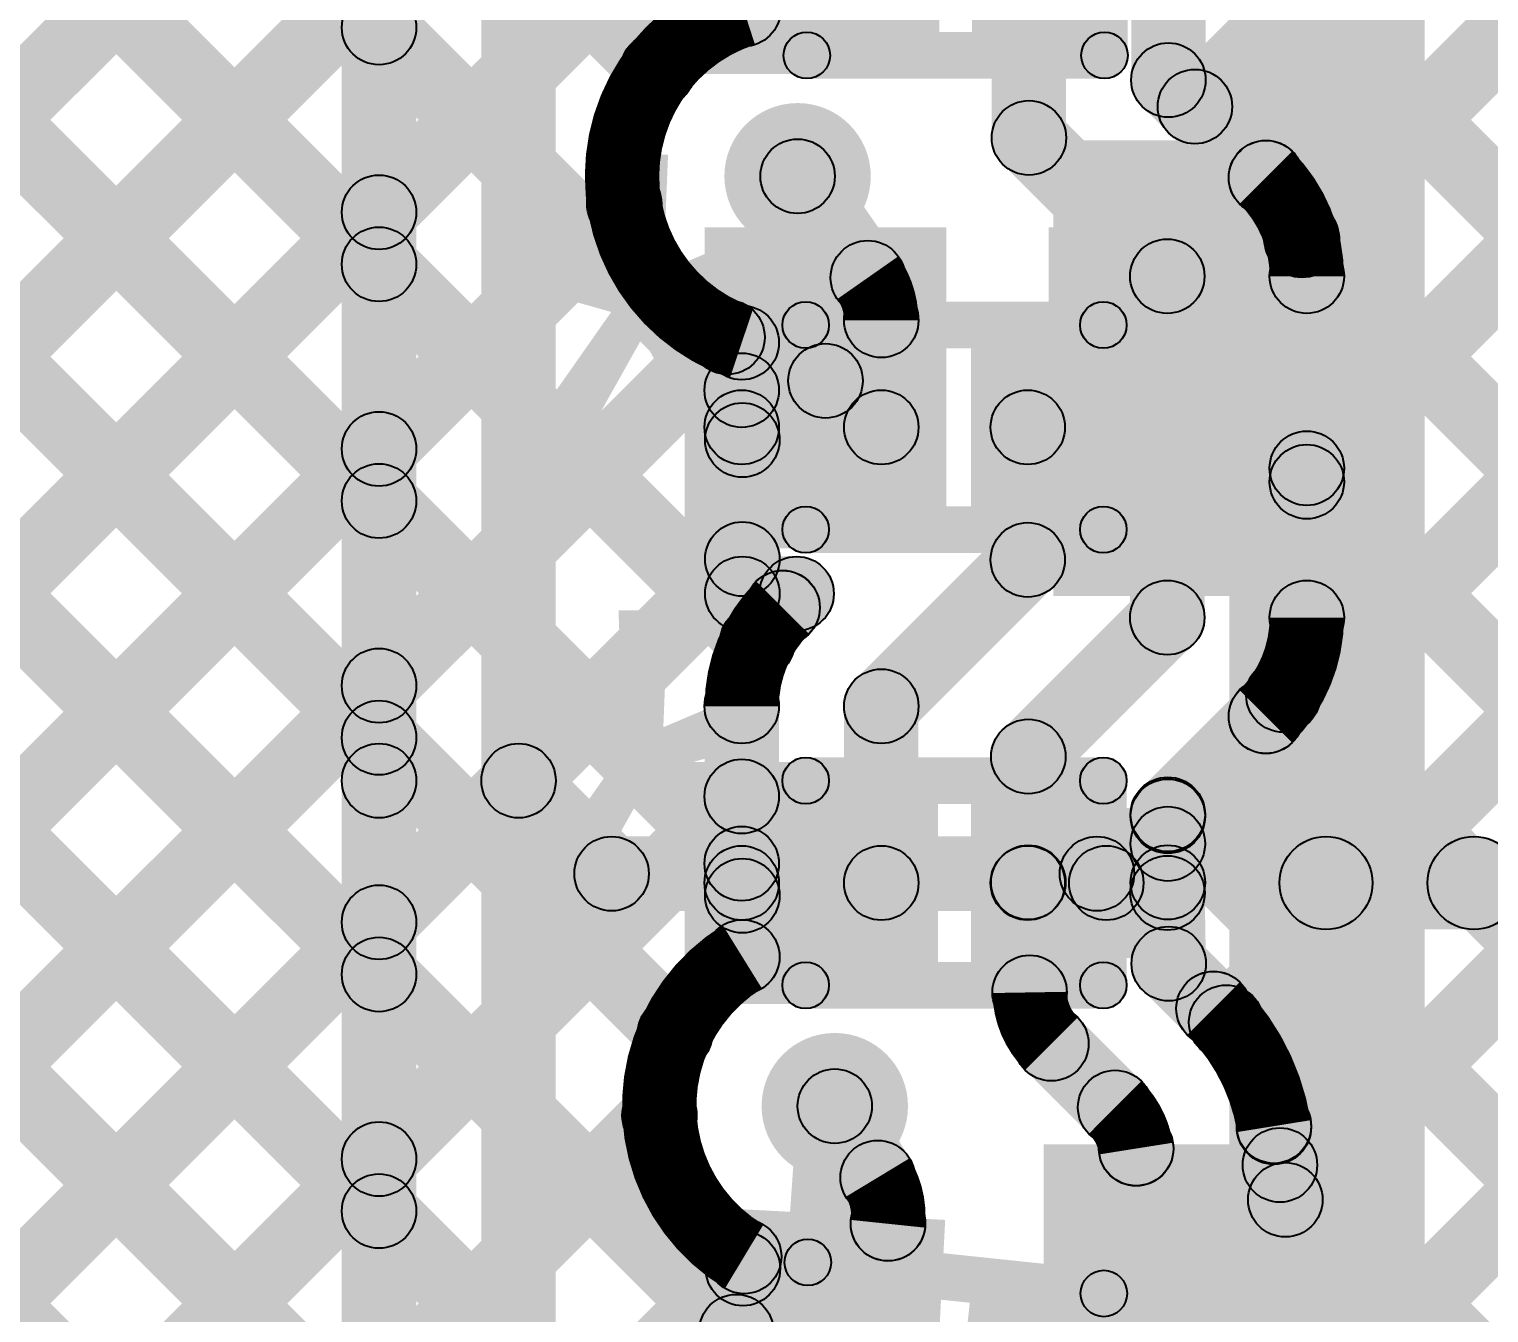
# Model space of a CAD drawing. Header units: millimetres. Extents: x 2.72 to 4.82, y 2.46 to 3.29.
# Drawn here: x 3.8854 to 4.0423, y 2.8628 to 3.0008 of the extents above; entities that cross this region are included whole.
import ezdxf

# ---------------------------------------------------------------- set-up
doc = ezdxf.new("R2010")
doc.units = ezdxf.units.MM
doc.header["$MEASUREMENT"] = 0
for name, color, linetype in [('BottomLayer', 5, 'Continuous'), ('BottomPaste', 16, 'Continuous'), ('BottomSolder', 6, 'Continuous'), ('TopLayer', 1, 'Continuous'), ('TopOverlay', 2, 'Continuous'), ('TopPaste', 8, 'Continuous'), ('TopSolder', 216, 'Continuous'), ('ViaHoleLayer', 16, 'Continuous')]:
    doc.layers.add(name, color=color, linetype=linetype)

# ---------------------------------------------------------------- blocks, each defined once
blk = doc.blocks.new('CAP_0201_B_14')
at = {"layer": 'BottomLayer'}
for points in [[(-0.01772, 0.00591), (-0.00591, 0.00591), (-0.00591, -0.00591), (-0.01772, -0.00591)], [(0.00591, 0.00591), (0.01772, 0.00591), (0.01772, -0.00591), (0.00591, -0.00591)]]:
    blk.add_hatch(color=5, dxfattribs=at).paths.add_polyline_path(points)
at = {"layer": 'BottomPaste'}
for points in [[(-0.01772, 0.00591), (-0.00591, 0.00591), (-0.00591, -0.00591), (-0.01772, -0.00591)], [(0.00591, 0.00591), (0.01772, 0.00591), (0.01772, -0.00591), (0.00591, -0.00591)]]:
    blk.add_hatch(color=16, dxfattribs=at).paths.add_polyline_path(points)
at = {"layer": 'BottomSolder'}
for points in [[(-0.01988, 0.00807), (-0.00374, 0.00807), (-0.00374, -0.00807), (-0.01988, -0.00807)], [(0.00374, 0.00807), (0.01988, 0.00807), (0.01988, -0.00807), (0.00374, -0.00807)]]:
    blk.add_hatch(color=6, dxfattribs=at).paths.add_polyline_path(points)
blk = doc.blocks.new('R__0402_B_50')
at = {"layer": 'BottomLayer'}
for points in [[(-0.0095, 0.0125), (-0.0095, -0.0125), (-0.0275, -0.0125), (-0.0275, 0.0125)], [(0.0275, 0.0125), (0.0275, -0.0125), (0.0095, -0.0125), (0.0095, 0.0125)]]:
    blk.add_hatch(color=5, dxfattribs=at).paths.add_polyline_path(points)
at = {"layer": 'BottomPaste'}
for points in [[(-0.0095, 0.0125), (-0.0095, -0.0125), (-0.0275, -0.0125), (-0.0275, 0.0125)], [(0.0275, 0.0125), (0.0275, -0.0125), (0.0095, -0.0125), (0.0095, 0.0125)]]:
    blk.add_hatch(color=16, dxfattribs=at).paths.add_polyline_path(points)
at = {"layer": 'BottomSolder'}
for points in [[(-0.0055, 0.0165), (-0.0055, -0.0165), (-0.0315, -0.0165), (-0.0315, 0.0165)], [(0.0315, 0.0165), (0.0315, -0.0165), (0.0055, -0.0165), (0.0055, 0.0165)]]:
    blk.add_hatch(color=6, dxfattribs=at).paths.add_polyline_path(points)
blk = doc.blocks.new('R__0402_B_51')
at = {"layer": 'BottomLayer'}
for points in [[(-0.0095, 0.0125), (-0.0095, -0.0125), (-0.0275, -0.0125), (-0.0275, 0.0125)], [(0.0275, 0.0125), (0.0275, -0.0125), (0.0095, -0.0125), (0.0095, 0.0125)]]:
    blk.add_hatch(color=5, dxfattribs=at).paths.add_polyline_path(points)
at = {"layer": 'BottomPaste'}
for points in [[(-0.0095, 0.0125), (-0.0095, -0.0125), (-0.0275, -0.0125), (-0.0275, 0.0125)], [(0.0275, 0.0125), (0.0275, -0.0125), (0.0095, -0.0125), (0.0095, 0.0125)]]:
    blk.add_hatch(color=16, dxfattribs=at).paths.add_polyline_path(points)
at = {"layer": 'BottomSolder'}
for points in [[(-0.0055, 0.0165), (-0.0055, -0.0165), (-0.0315, -0.0165), (-0.0315, 0.0165)], [(0.0315, 0.0165), (0.0315, -0.0165), (0.0055, -0.0165), (0.0055, 0.0165)]]:
    blk.add_hatch(color=6, dxfattribs=at).paths.add_polyline_path(points)
blk = doc.blocks.new('LED_0201_98')
at = {"layer": 'TopLayer'}
for points in [[(-0.01181, 0.00689), (-0.00394, 0.00689), (-0.00394, -0.00689), (-0.01181, -0.00689)], [(0.00394, 0.00689), (0.01181, 0.00689), (0.01181, -0.00689), (0.00394, -0.00689)]]:
    blk.add_hatch(color=1, dxfattribs=at).paths.add_polyline_path(points)
at = {"layer": 'TopOverlay'}
h = blk.add_hatch(color=2, dxfattribs=at)
edge = h.paths.add_edge_path()
edge.add_arc((-0.016, 0.011), 0.0025, 0, 360)
h = blk.add_hatch(color=2, dxfattribs=at)
edge = h.paths.add_edge_path()
edge.add_arc((-0.016, 0.011), 0.0025, 0, 360)
for points in [[(0.016, 0.0135), (0.016, 0.0085), (-0.016, 0.0085), (-0.016, 0.0135)], [(0.016, -0.013), (0.029, -0.013), (0.029, 0.013), (0.016, 0.013)], [(-0.0185, 0.011), (-0.0135, 0.011), (-0.0135, -0.011), (-0.0185, -0.011)], [(0.013, -0.011), (0.017, -0.011), (0.017, 0.011), (0.013, 0.011)], [(0.016, -0.0085), (0.016, -0.0135), (-0.016, -0.0135), (-0.016, -0.0085)]]:
    blk.add_hatch(color=2, dxfattribs=at).paths.add_polyline_path(points)
h = blk.add_hatch(color=2, dxfattribs=at)
edge = h.paths.add_edge_path()
edge.add_arc((0.016, 0.011), 0.0025, 0, 360)
h = blk.add_hatch(color=2, dxfattribs=at)
edge = h.paths.add_edge_path()
edge.add_arc((-0.016, -0.011), 0.0025, 0, 360)
h = blk.add_hatch(color=2, dxfattribs=at)
edge = h.paths.add_edge_path()
edge.add_arc((-0.016, -0.011), 0.0025, 0, 360)
h = blk.add_hatch(color=2, dxfattribs=at)
edge = h.paths.add_edge_path()
edge.add_arc((0.016, -0.011), 0.0025, 0, 360)
at = {"layer": 'TopPaste'}
for points in [[(-0.01181, 0.00689), (-0.00394, 0.00689), (-0.00394, -0.00689), (-0.01181, -0.00689)], [(0.00394, 0.00689), (0.01181, 0.00689), (0.01181, -0.00689), (0.00394, -0.00689)]]:
    blk.add_hatch(color=8, dxfattribs=at).paths.add_polyline_path(points)
at = {"layer": 'TopSolder'}
for points in [[(-0.01398, 0.00906), (-0.00177, 0.00906), (-0.00177, -0.00906), (-0.01398, -0.00906)], [(0.00177, 0.00906), (0.01398, 0.00906), (0.01398, -0.00906), (0.00177, -0.00906)]]:
    blk.add_hatch(color=216, dxfattribs=at).paths.add_polyline_path(points)
at = {"layer": 'TopOverlay'}
for centre in [(-0.016, 0.011), (-0.016, 0.011), (0.016, 0.011), (-0.016, -0.011), (-0.016, -0.011), (0.016, -0.011)]:
    blk.add_circle(centre, 0.0025, dxfattribs=at)
blk = doc.blocks.new('LED_0201_99')
at = {"layer": 'TopLayer'}
for points in [[(-0.01181, 0.00689), (-0.00394, 0.00689), (-0.00394, -0.00689), (-0.01181, -0.00689)], [(0.00394, 0.00689), (0.01181, 0.00689), (0.01181, -0.00689), (0.00394, -0.00689)]]:
    blk.add_hatch(color=1, dxfattribs=at).paths.add_polyline_path(points)
at = {"layer": 'TopOverlay'}
h = blk.add_hatch(color=2, dxfattribs=at)
edge = h.paths.add_edge_path()
edge.add_arc((-0.016, 0.011), 0.0025, 0, 360)
h = blk.add_hatch(color=2, dxfattribs=at)
edge = h.paths.add_edge_path()
edge.add_arc((-0.016, 0.011), 0.0025, 0, 360)
for points in [[(0.016, 0.0135), (0.016, 0.0085), (-0.016, 0.0085), (-0.016, 0.0135)], [(0.016, -0.013), (0.029, -0.013), (0.029, 0.013), (0.016, 0.013)], [(-0.0185, 0.011), (-0.0135, 0.011), (-0.0135, -0.011), (-0.0185, -0.011)], [(0.013, -0.011), (0.017, -0.011), (0.017, 0.011), (0.013, 0.011)], [(0.016, -0.0085), (0.016, -0.0135), (-0.016, -0.0135), (-0.016, -0.0085)]]:
    blk.add_hatch(color=2, dxfattribs=at).paths.add_polyline_path(points)
h = blk.add_hatch(color=2, dxfattribs=at)
edge = h.paths.add_edge_path()
edge.add_arc((0.016, 0.011), 0.0025, 0, 360)
h = blk.add_hatch(color=2, dxfattribs=at)
edge = h.paths.add_edge_path()
edge.add_arc((-0.016, -0.011), 0.0025, 0, 360)
h = blk.add_hatch(color=2, dxfattribs=at)
edge = h.paths.add_edge_path()
edge.add_arc((-0.016, -0.011), 0.0025, 0, 360)
h = blk.add_hatch(color=2, dxfattribs=at)
edge = h.paths.add_edge_path()
edge.add_arc((0.016, -0.011), 0.0025, 0, 360)
at = {"layer": 'TopPaste'}
for points in [[(-0.01181, 0.00689), (-0.00394, 0.00689), (-0.00394, -0.00689), (-0.01181, -0.00689)], [(0.00394, 0.00689), (0.01181, 0.00689), (0.01181, -0.00689), (0.00394, -0.00689)]]:
    blk.add_hatch(color=8, dxfattribs=at).paths.add_polyline_path(points)
at = {"layer": 'TopSolder'}
for points in [[(-0.01398, 0.00906), (-0.00177, 0.00906), (-0.00177, -0.00906), (-0.01398, -0.00906)], [(0.00177, 0.00906), (0.01398, 0.00906), (0.01398, -0.00906), (0.00177, -0.00906)]]:
    blk.add_hatch(color=216, dxfattribs=at).paths.add_polyline_path(points)
at = {"layer": 'TopOverlay'}
for centre in [(-0.016, 0.011), (-0.016, 0.011), (0.016, 0.011), (-0.016, -0.011), (-0.016, -0.011), (0.016, -0.011)]:
    blk.add_circle(centre, 0.0025, dxfattribs=at)
blk = doc.blocks.new('LED_0201_100')
at = {"layer": 'TopLayer'}
for points in [[(-0.01181, 0.00689), (-0.00394, 0.00689), (-0.00394, -0.00689), (-0.01181, -0.00689)], [(0.00394, 0.00689), (0.01181, 0.00689), (0.01181, -0.00689), (0.00394, -0.00689)]]:
    blk.add_hatch(color=1, dxfattribs=at).paths.add_polyline_path(points)
at = {"layer": 'TopOverlay'}
h = blk.add_hatch(color=2, dxfattribs=at)
edge = h.paths.add_edge_path()
edge.add_arc((-0.016, 0.011), 0.0025, 0, 360)
h = blk.add_hatch(color=2, dxfattribs=at)
edge = h.paths.add_edge_path()
edge.add_arc((-0.016, 0.011), 0.0025, 0, 360)
for points in [[(0.016, 0.0135), (0.016, 0.0085), (-0.016, 0.0085), (-0.016, 0.0135)], [(0.016, -0.013), (0.029, -0.013), (0.029, 0.013), (0.016, 0.013)], [(-0.0185, 0.011), (-0.0135, 0.011), (-0.0135, -0.011), (-0.0185, -0.011)], [(0.013, -0.011), (0.017, -0.011), (0.017, 0.011), (0.013, 0.011)], [(0.016, -0.0085), (0.016, -0.0135), (-0.016, -0.0135), (-0.016, -0.0085)]]:
    blk.add_hatch(color=2, dxfattribs=at).paths.add_polyline_path(points)
h = blk.add_hatch(color=2, dxfattribs=at)
edge = h.paths.add_edge_path()
edge.add_arc((0.016, 0.011), 0.0025, 0, 360)
h = blk.add_hatch(color=2, dxfattribs=at)
edge = h.paths.add_edge_path()
edge.add_arc((-0.016, -0.011), 0.0025, 0, 360)
h = blk.add_hatch(color=2, dxfattribs=at)
edge = h.paths.add_edge_path()
edge.add_arc((-0.016, -0.011), 0.0025, 0, 360)
h = blk.add_hatch(color=2, dxfattribs=at)
edge = h.paths.add_edge_path()
edge.add_arc((0.016, -0.011), 0.0025, 0, 360)
at = {"layer": 'TopPaste'}
for points in [[(-0.01181, 0.00689), (-0.00394, 0.00689), (-0.00394, -0.00689), (-0.01181, -0.00689)], [(0.00394, 0.00689), (0.01181, 0.00689), (0.01181, -0.00689), (0.00394, -0.00689)]]:
    blk.add_hatch(color=8, dxfattribs=at).paths.add_polyline_path(points)
at = {"layer": 'TopSolder'}
for points in [[(-0.01398, 0.00906), (-0.00177, 0.00906), (-0.00177, -0.00906), (-0.01398, -0.00906)], [(0.00177, 0.00906), (0.01398, 0.00906), (0.01398, -0.00906), (0.00177, -0.00906)]]:
    blk.add_hatch(color=216, dxfattribs=at).paths.add_polyline_path(points)
at = {"layer": 'TopOverlay'}
for centre in [(-0.016, 0.011), (-0.016, 0.011), (0.016, 0.011), (-0.016, -0.011), (-0.016, -0.011), (0.016, -0.011)]:
    blk.add_circle(centre, 0.0025, dxfattribs=at)
blk = doc.blocks.new('LED_0201_101')
at = {"layer": 'TopLayer'}
for points in [[(-0.01181, 0.00689), (-0.00394, 0.00689), (-0.00394, -0.00689), (-0.01181, -0.00689)], [(0.00394, 0.00689), (0.01181, 0.00689), (0.01181, -0.00689), (0.00394, -0.00689)]]:
    blk.add_hatch(color=1, dxfattribs=at).paths.add_polyline_path(points)
at = {"layer": 'TopOverlay'}
h = blk.add_hatch(color=2, dxfattribs=at)
edge = h.paths.add_edge_path()
edge.add_arc((-0.016, 0.011), 0.0025, 0, 360)
h = blk.add_hatch(color=2, dxfattribs=at)
edge = h.paths.add_edge_path()
edge.add_arc((-0.016, 0.011), 0.0025, 0, 360)
for points in [[(0.016, 0.0135), (0.016, 0.0085), (-0.016, 0.0085), (-0.016, 0.0135)], [(0.016, -0.013), (0.029, -0.013), (0.029, 0.013), (0.016, 0.013)], [(-0.0185, 0.011), (-0.0135, 0.011), (-0.0135, -0.011), (-0.0185, -0.011)], [(0.013, -0.011), (0.017, -0.011), (0.017, 0.011), (0.013, 0.011)], [(0.016, -0.0085), (0.016, -0.0135), (-0.016, -0.0135), (-0.016, -0.0085)]]:
    blk.add_hatch(color=2, dxfattribs=at).paths.add_polyline_path(points)
h = blk.add_hatch(color=2, dxfattribs=at)
edge = h.paths.add_edge_path()
edge.add_arc((0.016, 0.011), 0.0025, 0, 360)
h = blk.add_hatch(color=2, dxfattribs=at)
edge = h.paths.add_edge_path()
edge.add_arc((-0.016, -0.011), 0.0025, 0, 360)
h = blk.add_hatch(color=2, dxfattribs=at)
edge = h.paths.add_edge_path()
edge.add_arc((-0.016, -0.011), 0.0025, 0, 360)
h = blk.add_hatch(color=2, dxfattribs=at)
edge = h.paths.add_edge_path()
edge.add_arc((0.016, -0.011), 0.0025, 0, 360)
at = {"layer": 'TopPaste'}
for points in [[(-0.01181, 0.00689), (-0.00394, 0.00689), (-0.00394, -0.00689), (-0.01181, -0.00689)], [(0.00394, 0.00689), (0.01181, 0.00689), (0.01181, -0.00689), (0.00394, -0.00689)]]:
    blk.add_hatch(color=8, dxfattribs=at).paths.add_polyline_path(points)
at = {"layer": 'TopSolder'}
for points in [[(-0.01398, 0.00906), (-0.00177, 0.00906), (-0.00177, -0.00906), (-0.01398, -0.00906)], [(0.00177, 0.00906), (0.01398, 0.00906), (0.01398, -0.00906), (0.00177, -0.00906)]]:
    blk.add_hatch(color=216, dxfattribs=at).paths.add_polyline_path(points)
at = {"layer": 'TopOverlay'}
for centre in [(-0.016, 0.011), (-0.016, 0.011), (0.016, 0.011), (-0.016, -0.011), (-0.016, -0.011), (0.016, -0.011)]:
    blk.add_circle(centre, 0.0025, dxfattribs=at)

msp = doc.modelspace()

# ---------------------------------------------------------------- hatches: boundary and pattern name
at = {"layer": 'BottomLayer'}
for points in [[(3.56785, 3.17229), (3.57351, 3.17795), (3.92589, 2.82557), (3.92023, 2.81991)], [(3.59331, 3.17229), (3.59896, 3.17795), (3.92583, 2.85108), (3.92017, 2.84542)], [(3.61876, 3.17229), (3.62442, 3.17795), (3.92583, 2.87654), (3.92017, 2.87088)], [(3.64422, 3.17229), (3.64987, 3.17795), (3.92583, 2.90199), (3.92017, 2.89634)], [(3.66967, 3.17229), (3.67533, 3.17795), (3.92583, 2.92745), (3.92017, 2.92179)], [(3.69513, 3.17229), (3.70079, 3.17795), (3.92583, 2.9529), (3.92017, 2.94725)], [(3.72058, 3.17229), (3.72624, 3.17795), (3.92583, 2.97836), (3.92017, 2.9727)], [(3.74604, 3.17229), (3.7517, 3.17795), (3.92583, 3.00382), (3.92017, 2.99816)], [(4.01443, 2.83191), (4.03543, 2.83191), (4.03543, 3.13), (4.01443, 3.13)], [(3.7083, 2.81169), (3.70264, 2.81735), (3.92017, 3.03487), (3.92583, 3.02922)], [(3.927, 2.92), (3.919, 2.92), (3.919, 3.01369), (3.927, 3.01369)], [(3.942, 2.92), (3.934, 2.92), (3.934, 3.01369), (3.942, 3.01369)], [(3.7277, 2.80563), (3.72204, 2.81129), (3.92017, 3.00942), (3.92583, 3.00376)], [(3.9955, 2.93987), (4.0275, 2.93987), (4.0275, 2.98887), (3.9955, 2.98887)], [(3.96404, 2.98446), (3.97196, 2.98554), (3.97496, 2.96354), (3.96704, 2.96246)], [(3.75744, 2.80992), (3.75178, 2.81557), (3.92017, 2.98396), (3.92583, 2.97831)], [(3.78499, 2.81201), (3.77934, 2.81767), (3.92017, 2.95851), (3.92583, 2.95285)], [(3.8015, 2.80306), (3.79584, 2.80872), (3.92017, 2.93305), (3.92583, 2.92739)], [(3.93517, 2.91717), (3.94083, 2.92283), (3.95083, 2.91283), (3.94517, 2.90717)], [(3.927, 2.82407), (3.919, 2.82407), (3.919, 2.92), (3.927, 2.92)], [(3.942, 2.82407), (3.934, 2.82407), (3.934, 2.92), (3.942, 2.92)], [(3.948, 2.906), (3.948, 2.914), (4.00019, 2.914), (4.00019, 2.906)], [(3.99736, 2.90717), (4.00302, 2.91283), (4.00402, 2.91183), (3.99836, 2.90617)], [(4.02481, 2.904), (4.02481, 2.914), (4.04072, 2.914), (4.04072, 2.904)], [(3.80222, 2.77833), (3.79656, 2.78399), (3.92017, 2.9076), (3.92583, 2.90194)], [(3.97402, 2.85669), (3.96604, 2.85725), (3.96801, 2.88528), (3.97599, 2.88472)], [(3.73791, 2.68857), (3.73226, 2.69423), (3.92017, 2.88214), (3.92583, 2.87648)], [(3.99447, 2.83191), (4.02647, 2.83191), (4.02647, 2.88091), (3.99447, 2.88091)]]:
    msp.add_hatch(color=5, dxfattribs=at).paths.add_polyline_path(points)
h = msp.add_hatch(color=5, dxfattribs=at)
edge = h.paths.add_edge_path()
edge.add_arc((3.923, 3.00099), 0.004, 0, 360)
h = msp.add_hatch(color=5, dxfattribs=at)
edge = h.paths.add_edge_path()
edge.add_arc((3.968, 2.985), 0.00787, 0, 360)
h = msp.add_hatch(color=5, dxfattribs=at)
edge = h.paths.add_edge_path()
edge.add_arc((3.968, 2.985), 0.004, 0, 360)
h = msp.add_hatch(color=5, dxfattribs=at)
edge = h.paths.add_edge_path()
edge.add_arc((3.923, 2.98113), 0.004, 0, 360)
h = msp.add_hatch(color=5, dxfattribs=at)
edge = h.paths.add_edge_path()
edge.add_arc((3.923, 2.97553), 0.004, 0, 360)
h = msp.add_hatch(color=5, dxfattribs=at)
edge = h.paths.add_edge_path()
edge.add_arc((3.971, 2.963), 0.004, 0, 360)
h = msp.add_hatch(color=5, dxfattribs=at)
edge = h.paths.add_edge_path()
edge.add_arc((3.923, 2.95568), 0.004, 0, 360)
h = msp.add_hatch(color=5, dxfattribs=at)
edge = h.paths.add_edge_path()
edge.add_arc((3.923, 2.95008), 0.004, 0, 360)
h = msp.add_hatch(color=5, dxfattribs=at)
edge = h.paths.add_edge_path()
edge.add_arc((3.923, 2.93022), 0.004, 0, 360)
h = msp.add_hatch(color=5, dxfattribs=at)
edge = h.paths.add_edge_path()
edge.add_arc((3.923, 2.92462), 0.004, 0, 360)
h = msp.add_hatch(color=5, dxfattribs=at)
edge = h.paths.add_edge_path()
edge.add_arc((3.923, 2.92), 0.004, 0, 360)
h = msp.add_hatch(color=5, dxfattribs=at)
edge = h.paths.add_edge_path()
edge.add_arc((3.923, 2.92), 0.004, 0, 360)
h = msp.add_hatch(color=5, dxfattribs=at)
edge = h.paths.add_edge_path()
edge.add_arc((3.938, 2.92), 0.004, 0, 360)
h = msp.add_hatch(color=5, dxfattribs=at)
edge = h.paths.add_edge_path()
edge.add_arc((3.938, 2.92), 0.004, 0, 360)
h = msp.add_hatch(color=5, dxfattribs=at)
edge = h.paths.add_edge_path()
edge.add_arc((3.938, 2.92), 0.004, 0, 360)
h = msp.add_hatch(color=5, dxfattribs=at)
edge = h.paths.add_edge_path()
edge.add_arc((3.948, 2.91), 0.004, 0, 360)
h = msp.add_hatch(color=5, dxfattribs=at)
edge = h.paths.add_edge_path()
edge.add_arc((3.948, 2.91), 0.004, 0, 360)
h = msp.add_hatch(color=5, dxfattribs=at)
edge = h.paths.add_edge_path()
edge.add_arc((4.00019, 2.91), 0.004, 0, 360)
h = msp.add_hatch(color=5, dxfattribs=at)
edge = h.paths.add_edge_path()
edge.add_arc((4.00019, 2.91), 0.004, 0, 360)
h = msp.add_hatch(color=5, dxfattribs=at)
edge = h.paths.add_edge_path()
edge.add_arc((4.00119, 2.909), 0.004, 0, 360)
h = msp.add_hatch(color=5, dxfattribs=at)
edge = h.paths.add_edge_path()
edge.add_arc((4.02481, 2.909), 0.005, 0, 360)
h = msp.add_hatch(color=5, dxfattribs=at)
edge = h.paths.add_edge_path()
edge.add_arc((4.04072, 2.909), 0.005, 0, 360)
h = msp.add_hatch(color=5, dxfattribs=at)
edge = h.paths.add_edge_path()
edge.add_arc((3.923, 2.90477), 0.004, 0, 360)
h = msp.add_hatch(color=5, dxfattribs=at)
edge = h.paths.add_edge_path()
edge.add_arc((3.923, 2.89916), 0.004, 0, 360)
h = msp.add_hatch(color=5, dxfattribs=at)
edge = h.paths.add_edge_path()
edge.add_arc((3.972, 2.885), 0.00787, 0, 360)
h = msp.add_hatch(color=5, dxfattribs=at)
edge = h.paths.add_edge_path()
edge.add_arc((3.972, 2.885), 0.004, 0, 360)
h = msp.add_hatch(color=5, dxfattribs=at)
edge = h.paths.add_edge_path()
edge.add_arc((3.923, 2.87931), 0.004, 0, 360)
h = msp.add_hatch(color=5, dxfattribs=at)
edge = h.paths.add_edge_path()
edge.add_arc((3.923, 2.87371), 0.004, 0, 360)
at = {"layer": 'TopLayer'}
for points in [[(3.55676, 3.18338), (3.56242, 3.18904), (3.94931, 2.80214), (3.94366, 2.79648)], [(3.58223, 3.18337), (3.58788, 3.18903), (3.95641, 2.8205), (3.95075, 2.81484)], [(3.60769, 3.18336), (3.61335, 3.18901), (3.96583, 2.83653), (3.96017, 2.83088)], [(3.63316, 3.18335), (3.63882, 3.189), (3.96424, 2.86358), (3.95858, 2.85793)], [(3.65863, 3.18334), (3.66428, 3.18899), (3.95764, 2.89563), (3.95199, 2.88998)], [(3.68409, 3.18332), (3.68975, 3.18898), (3.96483, 2.9139), (3.95917, 2.90825)], [(3.70956, 3.18331), (3.71522, 3.18897), (3.96649, 2.9377), (3.96084, 2.93204)], [(3.73503, 3.1833), (3.74068, 3.18896), (3.96483, 2.96482), (3.95917, 2.95916)], [(3.76049, 3.18329), (3.76615, 3.18895), (3.95582, 2.99928), (3.95017, 2.99362)], [(4.01355, 2.98966), (4.00789, 2.99532), (4.1424, 3.12983), (4.14806, 3.12417)], [(4.02497, 2.97563), (4.01932, 2.98129), (4.15038, 3.11235), (4.15603, 3.10669)], [(3.7083, 2.81169), (3.70264, 2.81735), (3.95677, 3.07147), (3.96243, 3.06582)], [(4.02558, 2.95078), (4.01992, 2.95643), (4.13158, 3.0681), (4.13724, 3.06244)], [(4.0169, 2.89119), (4.01125, 2.89685), (4.17435, 3.05995), (4.18001, 3.0543)], [(4.02327, 2.8721), (4.01761, 2.87776), (4.19064, 3.05078), (4.19629, 3.04512)], [(4.01064, 2.91038), (4.00498, 2.91604), (4.13875, 3.0498), (4.1444, 3.04415)], [(3.7277, 2.80563), (3.72204, 2.81129), (3.95923, 3.04848), (3.96489, 3.04283)], [(4.02663, 2.85), (4.02097, 2.85566), (4.20074, 3.03543), (4.20639, 3.02977)], [(3.75744, 2.80992), (3.75178, 2.81557), (3.9593, 3.02309), (3.96495, 3.01743)], [(4.00729, 3.01286), (4.01295, 3.01852), (4.40796, 2.62351), (4.4023, 2.61785)], [(3.99687, 2.98913), (3.98887, 2.98913), (3.98887, 3.009), (3.99687, 3.009)], [(4.01187, 2.99534), (4.00387, 2.99534), (4.00387, 3.00769), (4.01187, 3.00769)], [(4.00505, 2.99251), (4.0107, 2.99817), (4.02118, 2.98769), (4.01552, 2.98204)], [(3.99005, 2.9863), (3.9957, 2.99195), (4.01058, 2.97708), (4.00492, 2.97142)], [(3.96471, 2.98272), (3.97129, 2.98728), (3.97884, 2.97636), (3.97227, 2.97181)], [(3.78499, 2.81201), (3.77934, 2.81767), (3.94653, 2.98487), (3.95219, 2.97921)], [(4.01941, 2.97528), (4.02507, 2.98094), (4.44159, 2.56442), (4.43594, 2.55876)], [(4.01175, 2.93754), (4.00375, 2.93754), (4.00375, 2.97425), (4.01175, 2.97425)], [(4.02675, 2.93754), (4.01875, 2.93754), (4.01875, 2.97425), (4.02675, 2.97425)], [(3.8015, 2.80306), (3.79584, 2.80872), (3.95764, 2.97052), (3.9633, 2.96486)], [(3.981, 2.958), (3.973, 2.958), (3.973, 2.9695), (3.981, 2.9695)], [(3.966, 2.958), (3.958, 2.958), (3.958, 2.96711), (3.966, 2.96711)], [(3.96606, 2.94011), (3.95806, 2.94011), (3.95806, 2.95663), (3.96606, 2.95663)], [(3.99675, 2.94375), (3.98875, 2.94375), (3.98875, 2.958), (3.99675, 2.958)], [(4.01992, 2.94932), (4.02558, 2.95498), (4.41613, 2.56443), (4.41047, 2.55877)], [(3.80222, 2.77833), (3.79656, 2.78399), (3.95923, 2.94666), (3.96489, 2.941)], [(3.97983, 2.92517), (3.97417, 2.93083), (3.98992, 2.94658), (3.99558, 2.94092)], [(3.96206, 2.93611), (3.96206, 2.94411), (3.9679, 2.94411), (3.9679, 2.93611)], [(3.99564, 2.91977), (3.98998, 2.92543), (4.00492, 2.94036), (4.01058, 2.93471)], [(4.0174, 2.92639), (4.02306, 2.93204), (4.39066, 2.56444), (4.385, 2.55878)], [(4.01064, 2.91356), (4.00498, 2.91921), (4.01552, 2.92975), (4.02118, 2.92409)], [(3.966, 2.909), (3.958, 2.909), (3.958, 2.928), (3.966, 2.928)], [(3.981, 2.909), (3.973, 2.909), (3.973, 2.928), (3.981, 2.928)], [(3.99681, 2.90906), (3.98881, 2.90906), (3.98881, 2.9226), (3.99681, 2.9226)], [(3.71369, 2.66435), (3.70804, 2.67), (3.95917, 2.92114), (3.96483, 2.91548)], [(4.00498, 2.91335), (4.01064, 2.919), (4.36519, 2.56445), (4.35954, 2.55879)], [(4.01181, 2.90906), (4.00381, 2.90906), (4.00381, 2.91638), (4.01181, 2.91638)], [(3.99558, 2.90617), (3.98992, 2.91183), (3.98998, 2.91189), (3.99564, 2.90623)], [(3.98875, 2.90893), (3.99675, 2.90907), (3.99695, 2.8973), (3.98895, 2.89717)], [(4.00377, 2.90786), (4.01177, 2.908), (4.0119, 2.90038), (4.0039, 2.90025)], [(3.96606, 2.90105), (3.95806, 2.90105), (3.95806, 2.90763), (3.96606, 2.90763)], [(4.00507, 2.89749), (4.01072, 2.90315), (4.01554, 2.89833), (4.00989, 2.89267)], [(3.99246, 2.88888), (3.99812, 2.89454), (4.00497, 2.88769), (3.99931, 2.88203)], [(3.73253, 2.65772), (3.72687, 2.66338), (3.95032, 2.88684), (3.95598, 2.88118)], [(3.96857, 2.88294), (3.97543, 2.88706), (3.98004, 2.87938), (3.97318, 2.87526)], [(4.01527, 2.88212), (4.02317, 2.88336), (4.02751, 2.85559), (4.01961, 2.85436)], [(4.01703, 2.87584), (4.02269, 2.8815), (4.33973, 2.56446), (4.33407, 2.55881)], [(4.00045, 2.8798), (4.00835, 2.88108), (4.00835, 2.88106), (4.00045, 2.87978)], [(4.00045, 2.87981), (4.00835, 2.88104), (4.0127, 2.85323), (4.0048, 2.85199)], [(3.98001, 2.85599), (3.97205, 2.85683), (3.97374, 2.87276), (3.9817, 2.87192)], [(3.9817, 2.87194), (3.97374, 2.87273), (3.97374, 2.87275), (3.9817, 2.87196)], [(3.76147, 2.66121), (3.75581, 2.66687), (3.9593, 2.87035), (3.96495, 2.8647)], [(3.96509, 2.85757), (3.95714, 2.85841), (3.95829, 2.86925), (3.96624, 2.86841)]]:
    msp.add_hatch(color=1, dxfattribs=at).paths.add_polyline_path(points)
h = msp.add_hatch(color=1, dxfattribs=at)
edge = h.paths.add_edge_path()
edge.add_arc((3.96219, 3.00296), 0.004, 0, 360)
h = msp.add_hatch(color=1, dxfattribs=at)
edge = h.paths.add_edge_path()
edge.add_arc((3.96219, 3.00296), 0.004, 0, 360)
h = msp.add_hatch(color=1, dxfattribs=at)
edge = h.paths.add_edge_path()
edge.add_arc((3.95299, 2.99645), 0.004, 0, 360)
h = msp.add_hatch(color=1, dxfattribs=at)
edge = h.paths.add_edge_path()
edge.add_arc((4.00787, 2.99534), 0.004, 0, 360)
h = msp.add_hatch(color=1, dxfattribs=at)
edge = h.paths.add_edge_path()
edge.add_arc((4.00787, 2.99534), 0.004, 0, 360)
h = msp.add_hatch(color=1, dxfattribs=at)
edge = h.paths.add_edge_path()
edge.add_arc((4.01072, 2.99249), 0.004, 0, 360)
h = msp.add_hatch(color=1, dxfattribs=at)
edge = h.paths.add_edge_path()
edge.add_arc((3.968, 2.985), 0.00787, 0, 360)
h = msp.add_hatch(color=1, dxfattribs=at)
edge = h.paths.add_edge_path()
edge.add_arc((3.99287, 2.98913), 0.004, 0, 360)
h = msp.add_hatch(color=1, dxfattribs=at)
edge = h.paths.add_edge_path()
edge.add_arc((3.99287, 2.98913), 0.004, 0, 360)
h = msp.add_hatch(color=1, dxfattribs=at)
edge = h.paths.add_edge_path()
edge.add_arc((3.968, 2.985), 0.004, 0, 360)
h = msp.add_hatch(color=1, dxfattribs=at)
edge = h.paths.add_edge_path()
edge.add_arc((4.01835, 2.98486), 0.004, 0, 360)
h = msp.add_hatch(color=1, dxfattribs=at)
edge = h.paths.add_edge_path()
edge.add_arc((4.01835, 2.98486), 0.004, 0, 360)
h = msp.add_hatch(color=1, dxfattribs=at)
edge = h.paths.add_edge_path()
edge.add_arc((4.01836, 2.98485), 0.004, 0, 360)
h = msp.add_hatch(color=1, dxfattribs=at)
edge = h.paths.add_edge_path()
edge.add_arc((3.94936, 2.98204), 0.004, 0, 360)
h = msp.add_hatch(color=1, dxfattribs=at)
edge = h.paths.add_edge_path()
edge.add_arc((4.02215, 2.97846), 0.004, 0, 360)
h = msp.add_hatch(color=1, dxfattribs=at)
edge = h.paths.add_edge_path()
edge.add_arc((4.02224, 2.97811), 0.004, 0, 360)
h = msp.add_hatch(color=1, dxfattribs=at)
edge = h.paths.add_edge_path()
edge.add_arc((3.97555, 2.97409), 0.004, 0, 360)
h = msp.add_hatch(color=1, dxfattribs=at)
edge = h.paths.add_edge_path()
edge.add_arc((3.97555, 2.97409), 0.004, 0, 360)
h = msp.add_hatch(color=1, dxfattribs=at)
edge = h.paths.add_edge_path()
edge.add_arc((4.00775, 2.97425), 0.004, 0, 360)
h = msp.add_hatch(color=1, dxfattribs=at)
edge = h.paths.add_edge_path()
edge.add_arc((4.00775, 2.97425), 0.004, 0, 360)
h = msp.add_hatch(color=1, dxfattribs=at)
edge = h.paths.add_edge_path()
edge.add_arc((4.02275, 2.97425), 0.004, 0, 360)
h = msp.add_hatch(color=1, dxfattribs=at)
edge = h.paths.add_edge_path()
edge.add_arc((4.02275, 2.97425), 0.004, 0, 360)
h = msp.add_hatch(color=1, dxfattribs=at)
edge = h.paths.add_edge_path()
edge.add_arc((4.02275, 2.97425), 0.004, 0, 360)
h = msp.add_hatch(color=1, dxfattribs=at)
edge = h.paths.add_edge_path()
edge.add_arc((3.977, 2.9695), 0.004, 0, 360)
h = msp.add_hatch(color=1, dxfattribs=at)
edge = h.paths.add_edge_path()
edge.add_arc((3.977, 2.9695), 0.004, 0, 360)
h = msp.add_hatch(color=1, dxfattribs=at)
edge = h.paths.add_edge_path()
edge.add_arc((3.96047, 2.96769), 0.004, 0, 360)
h = msp.add_hatch(color=1, dxfattribs=at)
edge = h.paths.add_edge_path()
edge.add_arc((3.962, 2.96711), 0.004, 0, 360)
h = msp.add_hatch(color=1, dxfattribs=at)
edge = h.paths.add_edge_path()
edge.add_arc((3.962, 2.96711), 0.004, 0, 360)
h = msp.add_hatch(color=1, dxfattribs=at)
edge = h.paths.add_edge_path()
edge.add_arc((3.962, 2.96199), 0.004, 0, 360)
h = msp.add_hatch(color=1, dxfattribs=at)
edge = h.paths.add_edge_path()
edge.add_arc((3.962, 2.958), 0.004, 0, 360)
h = msp.add_hatch(color=1, dxfattribs=at)
edge = h.paths.add_edge_path()
edge.add_arc((3.977, 2.958), 0.004, 0, 360)
h = msp.add_hatch(color=1, dxfattribs=at)
edge = h.paths.add_edge_path()
edge.add_arc((3.99275, 2.958), 0.004, 0, 360)
h = msp.add_hatch(color=1, dxfattribs=at)
edge = h.paths.add_edge_path()
edge.add_arc((3.96206, 2.95663), 0.004, 0, 360)
h = msp.add_hatch(color=1, dxfattribs=at)
edge = h.paths.add_edge_path()
edge.add_arc((4.02275, 2.9536), 0.004, 0, 360)
h = msp.add_hatch(color=1, dxfattribs=at)
edge = h.paths.add_edge_path()
edge.add_arc((4.02275, 2.95215), 0.004, 0, 360)
h = msp.add_hatch(color=1, dxfattribs=at)
edge = h.paths.add_edge_path()
edge.add_arc((3.96206, 2.94383), 0.004, 0, 360)
h = msp.add_hatch(color=1, dxfattribs=at)
edge = h.paths.add_edge_path()
edge.add_arc((3.99275, 2.94375), 0.004, 0, 360)
h = msp.add_hatch(color=1, dxfattribs=at)
edge = h.paths.add_edge_path()
edge.add_arc((3.99275, 2.94375), 0.004, 0, 360)
h = msp.add_hatch(color=1, dxfattribs=at)
edge = h.paths.add_edge_path()
edge.add_arc((3.96206, 2.94011), 0.004, 0, 360)
h = msp.add_hatch(color=1, dxfattribs=at)
edge = h.paths.add_edge_path()
edge.add_arc((3.96206, 2.94011), 0.004, 0, 360)
h = msp.add_hatch(color=1, dxfattribs=at)
edge = h.paths.add_edge_path()
edge.add_arc((3.9679, 2.94011), 0.004, 0, 360)
h = msp.add_hatch(color=1, dxfattribs=at)
edge = h.paths.add_edge_path()
edge.add_arc((3.96639, 2.93861), 0.004, 0, 360)
h = msp.add_hatch(color=1, dxfattribs=at)
edge = h.paths.add_edge_path()
edge.add_arc((3.96639, 2.9386), 0.004, 0, 360)
h = msp.add_hatch(color=1, dxfattribs=at)
edge = h.paths.add_edge_path()
edge.add_arc((4.00775, 2.93754), 0.004, 0, 360)
h = msp.add_hatch(color=1, dxfattribs=at)
edge = h.paths.add_edge_path()
edge.add_arc((4.00775, 2.93754), 0.004, 0, 360)
h = msp.add_hatch(color=1, dxfattribs=at)
edge = h.paths.add_edge_path()
edge.add_arc((4.02275, 2.93754), 0.004, 0, 360)
h = msp.add_hatch(color=1, dxfattribs=at)
edge = h.paths.add_edge_path()
edge.add_arc((4.02275, 2.93754), 0.004, 0, 360)
h = msp.add_hatch(color=1, dxfattribs=at)
edge = h.paths.add_edge_path()
edge.add_arc((4.02275, 2.93754), 0.004, 0, 360)
h = msp.add_hatch(color=1, dxfattribs=at)
edge = h.paths.add_edge_path()
edge.add_arc((3.96366, 2.93487), 0.004, 0, 360)
h = msp.add_hatch(color=1, dxfattribs=at)
edge = h.paths.add_edge_path()
edge.add_arc((4.02023, 2.92921), 0.004, 0, 360)
h = msp.add_hatch(color=1, dxfattribs=at)
edge = h.paths.add_edge_path()
edge.add_arc((3.962, 2.928), 0.004, 0, 360)
h = msp.add_hatch(color=1, dxfattribs=at)
edge = h.paths.add_edge_path()
edge.add_arc((3.962, 2.928), 0.004, 0, 360)
h = msp.add_hatch(color=1, dxfattribs=at)
edge = h.paths.add_edge_path()
edge.add_arc((3.962, 2.928), 0.004, 0, 360)
h = msp.add_hatch(color=1, dxfattribs=at)
edge = h.paths.add_edge_path()
edge.add_arc((3.977, 2.928), 0.004, 0, 360)
h = msp.add_hatch(color=1, dxfattribs=at)
edge = h.paths.add_edge_path()
edge.add_arc((3.977, 2.928), 0.004, 0, 360)
h = msp.add_hatch(color=1, dxfattribs=at)
edge = h.paths.add_edge_path()
edge.add_arc((4.01835, 2.92693), 0.004, 0, 360)
h = msp.add_hatch(color=1, dxfattribs=at)
edge = h.paths.add_edge_path()
edge.add_arc((4.01835, 2.92692), 0.004, 0, 360)
h = msp.add_hatch(color=1, dxfattribs=at)
edge = h.paths.add_edge_path()
edge.add_arc((4.01836, 2.92693), 0.004, 0, 360)
h = msp.add_hatch(color=1, dxfattribs=at)
edge = h.paths.add_edge_path()
edge.add_arc((3.99281, 2.9226), 0.004, 0, 360)
h = msp.add_hatch(color=1, dxfattribs=at)
edge = h.paths.add_edge_path()
edge.add_arc((3.99281, 2.9226), 0.004, 0, 360)
h = msp.add_hatch(color=1, dxfattribs=at)
edge = h.paths.add_edge_path()
edge.add_arc((3.962, 2.91831), 0.004, 0, 360)
h = msp.add_hatch(color=1, dxfattribs=at)
edge = h.paths.add_edge_path()
edge.add_arc((4.00781, 2.91638), 0.004, 0, 360)
h = msp.add_hatch(color=1, dxfattribs=at)
edge = h.paths.add_edge_path()
edge.add_arc((4.00781, 2.91638), 0.004, 0, 360)
h = msp.add_hatch(color=1, dxfattribs=at)
edge = h.paths.add_edge_path()
edge.add_arc((4.00781, 2.91618), 0.004, 0, 360)
h = msp.add_hatch(color=1, dxfattribs=at)
edge = h.paths.add_edge_path()
edge.add_arc((4.00781, 2.91321), 0.004, 0, 360)
h = msp.add_hatch(color=1, dxfattribs=at)
edge = h.paths.add_edge_path()
edge.add_arc((3.962, 2.91108), 0.004, 0, 360)
h = msp.add_hatch(color=1, dxfattribs=at)
edge = h.paths.add_edge_path()
edge.add_arc((3.962, 2.909), 0.004, 0, 360)
h = msp.add_hatch(color=1, dxfattribs=at)
edge = h.paths.add_edge_path()
edge.add_arc((3.977, 2.909), 0.004, 0, 360)
h = msp.add_hatch(color=1, dxfattribs=at)
edge = h.paths.add_edge_path()
edge.add_arc((3.99275, 2.909), 0.004, 0, 360)
h = msp.add_hatch(color=1, dxfattribs=at)
edge = h.paths.add_edge_path()
edge.add_arc((3.99275, 2.909), 0.004, 0, 360)
h = msp.add_hatch(color=1, dxfattribs=at)
edge = h.paths.add_edge_path()
edge.add_arc((3.99281, 2.90906), 0.004, 0, 360)
h = msp.add_hatch(color=1, dxfattribs=at)
edge = h.paths.add_edge_path()
edge.add_arc((3.99281, 2.90906), 0.004, 0, 360)
h = msp.add_hatch(color=1, dxfattribs=at)
edge = h.paths.add_edge_path()
edge.add_arc((4.00781, 2.90906), 0.004, 0, 360)
h = msp.add_hatch(color=1, dxfattribs=at)
edge = h.paths.add_edge_path()
edge.add_arc((3.96206, 2.90763), 0.004, 0, 360)
h = msp.add_hatch(color=1, dxfattribs=at)
edge = h.paths.add_edge_path()
edge.add_arc((4.00777, 2.90793), 0.004, 0, 360)
h = msp.add_hatch(color=1, dxfattribs=at)
edge = h.paths.add_edge_path()
edge.add_arc((3.96206, 2.90105), 0.004, 0, 360)
h = msp.add_hatch(color=1, dxfattribs=at)
edge = h.paths.add_edge_path()
edge.add_arc((3.96206, 2.90105), 0.004, 0, 360)
h = msp.add_hatch(color=1, dxfattribs=at)
edge = h.paths.add_edge_path()
edge.add_arc((4.0079, 2.90032), 0.004, 0, 360)
h = msp.add_hatch(color=1, dxfattribs=at)
edge = h.paths.add_edge_path()
edge.add_arc((4.0079, 2.90032), 0.004, 0, 360)
h = msp.add_hatch(color=1, dxfattribs=at)
edge = h.paths.add_edge_path()
edge.add_arc((3.99295, 2.89723), 0.004, 0, 360)
h = msp.add_hatch(color=1, dxfattribs=at)
edge = h.paths.add_edge_path()
edge.add_arc((3.99295, 2.89723), 0.004, 0, 360)
h = msp.add_hatch(color=1, dxfattribs=at)
edge = h.paths.add_edge_path()
edge.add_arc((4.01272, 2.8955), 0.004, 0, 360)
h = msp.add_hatch(color=1, dxfattribs=at)
edge = h.paths.add_edge_path()
edge.add_arc((4.01272, 2.89549), 0.004, 0, 360)
h = msp.add_hatch(color=1, dxfattribs=at)
edge = h.paths.add_edge_path()
edge.add_arc((4.01408, 2.89402), 0.004, 0, 360)
h = msp.add_hatch(color=1, dxfattribs=at)
edge = h.paths.add_edge_path()
edge.add_arc((3.95482, 2.8928), 0.004, 0, 360)
h = msp.add_hatch(color=1, dxfattribs=at)
edge = h.paths.add_edge_path()
edge.add_arc((3.99529, 2.89171), 0.004, 0, 360)
h = msp.add_hatch(color=1, dxfattribs=at)
edge = h.paths.add_edge_path()
edge.add_arc((3.99529, 2.89171), 0.004, 0, 360)
h = msp.add_hatch(color=1, dxfattribs=at)
edge = h.paths.add_edge_path()
edge.add_arc((3.972, 2.885), 0.00787, 0, 360)
h = msp.add_hatch(color=1, dxfattribs=at)
edge = h.paths.add_edge_path()
edge.add_arc((3.95315, 2.88401), 0.004, 0, 360)
h = msp.add_hatch(color=1, dxfattribs=at)
edge = h.paths.add_edge_path()
edge.add_arc((3.972, 2.885), 0.004, 0, 360)
h = msp.add_hatch(color=1, dxfattribs=at)
edge = h.paths.add_edge_path()
edge.add_arc((4.00214, 2.88486), 0.004, 0, 360)
h = msp.add_hatch(color=1, dxfattribs=at)
edge = h.paths.add_edge_path()
edge.add_arc((4.00214, 2.88486), 0.004, 0, 360)
h = msp.add_hatch(color=1, dxfattribs=at)
edge = h.paths.add_edge_path()
edge.add_arc((4.01921, 2.88285), 0.004, 0, 360)
h = msp.add_hatch(color=1, dxfattribs=at)
edge = h.paths.add_edge_path()
edge.add_arc((4.01922, 2.88274), 0.004, 0, 360)
h = msp.add_hatch(color=1, dxfattribs=at)
edge = h.paths.add_edge_path()
edge.add_arc((4.0044, 2.88044), 0.004, 0, 360)
h = msp.add_hatch(color=1, dxfattribs=at)
edge = h.paths.add_edge_path()
edge.add_arc((4.0044, 2.88044), 0.004, 0, 360)
h = msp.add_hatch(color=1, dxfattribs=at)
edge = h.paths.add_edge_path()
edge.add_arc((4.0044, 2.88042), 0.004, 0, 360)
h = msp.add_hatch(color=1, dxfattribs=at)
edge = h.paths.add_edge_path()
edge.add_arc((4.0044, 2.88042), 0.004, 0, 360)
h = msp.add_hatch(color=1, dxfattribs=at)
edge = h.paths.add_edge_path()
edge.add_arc((3.97661, 2.87732), 0.004, 0, 360)
h = msp.add_hatch(color=1, dxfattribs=at)
edge = h.paths.add_edge_path()
edge.add_arc((3.97661, 2.87732), 0.004, 0, 360)
h = msp.add_hatch(color=1, dxfattribs=at)
edge = h.paths.add_edge_path()
edge.add_arc((4.01986, 2.87867), 0.004, 0, 360)
h = msp.add_hatch(color=1, dxfattribs=at)
edge = h.paths.add_edge_path()
edge.add_arc((4.02044, 2.87493), 0.004, 0, 360)
h = msp.add_hatch(color=1, dxfattribs=at)
edge = h.paths.add_edge_path()
edge.add_arc((3.97772, 2.87235), 0.004, 0, 360)
h = msp.add_hatch(color=1, dxfattribs=at)
edge = h.paths.add_edge_path()
edge.add_arc((3.97772, 2.87235), 0.004, 0, 360)
h = msp.add_hatch(color=1, dxfattribs=at)
edge = h.paths.add_edge_path()
edge.add_arc((3.97772, 2.87234), 0.004, 0, 360)
h = msp.add_hatch(color=1, dxfattribs=at)
edge = h.paths.add_edge_path()
edge.add_arc((3.97772, 2.87234), 0.004, 0, 360)
h = msp.add_hatch(color=1, dxfattribs=at)
edge = h.paths.add_edge_path()
edge.add_arc((3.96226, 2.86883), 0.004, 0, 360)
h = msp.add_hatch(color=1, dxfattribs=at)
edge = h.paths.add_edge_path()
edge.add_arc((3.96226, 2.86883), 0.004, 0, 360)
h = msp.add_hatch(color=1, dxfattribs=at)
edge = h.paths.add_edge_path()
edge.add_arc((3.96212, 2.86753), 0.004, 0, 360)
h = msp.add_hatch(color=1, dxfattribs=at)
edge = h.paths.add_edge_path()
edge.add_arc((3.96141, 2.86076), 0.004, 0, 360)
at = {"layer": 'ViaHoleLayer'}
h = msp.add_hatch(color=16, dxfattribs=at)
edge = h.paths.add_edge_path()
edge.add_arc((3.968, 2.985), 0.00591, 0, 360)
h = msp.add_hatch(color=16, dxfattribs=at)
edge = h.paths.add_edge_path()
edge.add_arc((3.972, 2.885), 0.00591, 0, 360)

# ---------------------------------------------------------------- linework, layer by layer
at = {"layer": 'BottomLayer'}
for centre, radius in [((3.923, 3.00099), 0.004), ((3.968, 2.985), 0.004), ((3.923, 2.98113), 0.004), ((3.923, 2.97553), 0.004), ((3.971, 2.963), 0.004), ((3.923, 2.95568), 0.004), ((3.923, 2.95008), 0.004), ((3.923, 2.93022), 0.004), ((3.923, 2.92462), 0.004), ((3.923, 2.92), 0.004), ((3.923, 2.92), 0.004), ((3.938, 2.92), 0.004), ((3.938, 2.92), 0.004), ((3.938, 2.92), 0.004), ((3.948, 2.91), 0.004), ((3.948, 2.91), 0.004), ((4.00019, 2.91), 0.004), ((4.00019, 2.91), 0.004), ((4.00119, 2.909), 0.004), ((4.02481, 2.909), 0.005), ((4.04072, 2.909), 0.005), ((3.923, 2.90477), 0.004), ((3.923, 2.89916), 0.004), ((3.972, 2.885), 0.004), ((3.923, 2.87931), 0.004), ((3.923, 2.87371), 0.004)]:
    msp.add_circle(centre, radius, dxfattribs=at)
at = {"layer": 'TopLayer', "const_width": 0.008}
for points in [[(3.962, 2.96711, -0.723432), (3.96219, 3.00296)], [(4.01835, 2.98486, -0.198912), (4.02275, 2.97425)], [(4.01836, 2.98485, -0.198764), (4.02275, 2.97425)], [(3.97555, 2.97409, -0.15382), (3.977, 2.9695)], [(3.962, 2.928, -0.198912), (3.96639, 2.93861)], [(3.962, 2.928, -0.198764), (3.96639, 2.9386)], [(4.02275, 2.93754, -0.198912), (4.01835, 2.92693)], [(4.02275, 2.93754, -0.198764), (4.01836, 2.92693)], [(3.96226, 2.86883, -0.561029), (3.96206, 2.90105)], [(3.99529, 2.89171, -0.194538), (3.99295, 2.89723)], [(4.01272, 2.89549, -0.158278), (4.01921, 2.88285)], [(4.00214, 2.88486, -0.158878), (4.0044, 2.88044)], [(3.97661, 2.87732, -0.163437), (3.97772, 2.87235)]]:
    msp.add_lwpolyline(points, format="xyb", dxfattribs=at)
at = {"layer": 'TopLayer'}
for centre in [(3.96219, 3.00296), (3.96219, 3.00296), (3.95299, 2.99645), (4.00787, 2.99534), (4.00787, 2.99534), (4.01072, 2.99249), (3.99287, 2.98913), (3.99287, 2.98913), (3.968, 2.985), (4.01835, 2.98486), (4.01835, 2.98486), (4.01836, 2.98485), (3.94936, 2.98204), (4.02215, 2.97846), (4.02224, 2.97811), (3.97555, 2.97409), (3.97555, 2.97409), (4.00775, 2.97425), (4.00775, 2.97425), (4.02275, 2.97425), (4.02275, 2.97425), (4.02275, 2.97425), (3.977, 2.9695), (3.977, 2.9695), (3.96047, 2.96769), (3.962, 2.96711), (3.962, 2.96711), (3.962, 2.96199), (3.962, 2.958), (3.977, 2.958), (3.99275, 2.958), (3.96206, 2.95663), (4.02275, 2.9536), (4.02275, 2.95215), (3.96206, 2.94383), (3.99275, 2.94375), (3.99275, 2.94375), (3.96206, 2.94011), (3.96206, 2.94011), (3.9679, 2.94011), (3.96639, 2.93861), (3.96639, 2.9386), (4.00775, 2.93754), (4.00775, 2.93754), (4.02275, 2.93754), (4.02275, 2.93754), (4.02275, 2.93754), (3.96366, 2.93487), (4.02023, 2.92921), (3.962, 2.928), (3.962, 2.928), (3.962, 2.928), (3.977, 2.928), (3.977, 2.928), (4.01835, 2.92693), (4.01835, 2.92692), (4.01836, 2.92693), (3.99281, 2.9226), (3.99281, 2.9226), (3.962, 2.91831), (4.00781, 2.91638), (4.00781, 2.91638), (4.00781, 2.91618), (4.00781, 2.91321), (3.962, 2.91108), (3.962, 2.909), (3.977, 2.909), (3.99275, 2.909), (3.99275, 2.909), (3.99281, 2.90906), (3.99281, 2.90906), (4.00781, 2.90906), (3.96206, 2.90763), (4.00777, 2.90793), (3.96206, 2.90105), (3.96206, 2.90105), (4.0079, 2.90032), (4.0079, 2.90032), (3.99295, 2.89723), (3.99295, 2.89723), (4.01272, 2.8955), (4.01272, 2.89549), (4.01408, 2.89402), (3.95482, 2.8928), (3.99529, 2.89171), (3.99529, 2.89171), (3.95315, 2.88401), (3.972, 2.885), (4.00214, 2.88486), (4.00214, 2.88486), (4.01921, 2.88285), (4.01922, 2.88274), (4.0044, 2.88044), (4.0044, 2.88044), (4.0044, 2.88042), (4.0044, 2.88042), (3.97661, 2.87732), (3.97661, 2.87732), (4.01986, 2.87867), (4.02044, 2.87493), (3.97772, 2.87235), (3.97772, 2.87235), (3.97772, 2.87234), (3.97772, 2.87234), (3.96226, 2.86883), (3.96226, 2.86883), (3.96212, 2.86753), (3.96141, 2.86076)]:
    msp.add_circle(centre, 0.004, dxfattribs=at)

# ---------------------------------------------------------------- block references
for name, p, rotation in [('LED_0201_98', (3.985, 3.009), 180), ('R__0402_B_50', (3.9895, 2.963), 180), ('LED_0201_99', (3.98487, 2.958), 180), ('LED_0201_100', (3.98487, 2.909), 180), ('CAP_0201_B_14', (4.013, 2.909), 360), ('R__0402_B_51', (3.9885, 2.856), 177), ('LED_0201_101', (3.98386, 2.85559), 174)]:
    msp.add_blockref(name, p, dxfattribs=dict(rotation=rotation))

# ---------------------------------------------------------------- texts
at = {"layer": 'TopOverlay'}
for p in [(3.9357, 2.92731), (3.9357, 2.87831)]:
    msp.add_text('*', height=0.06, dxfattribs=at).set_placement(p)

doc.saveas('drawing.dxf')
